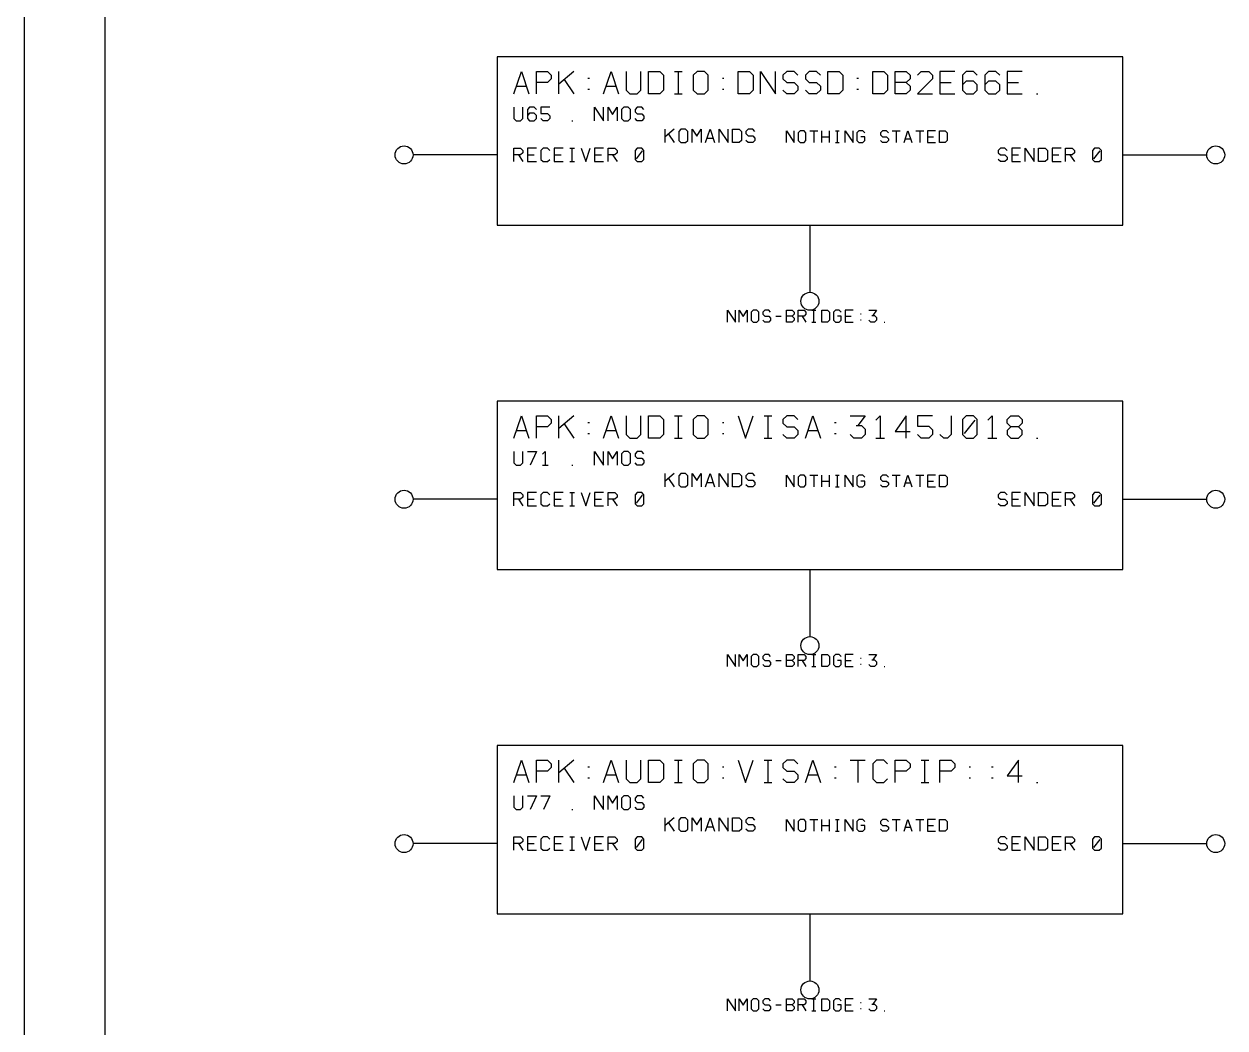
# Model space of a CAD drawing. Header units: millimetres. Extents: x 10 to 2534, y 10 to 1372.
# Drawn here: x 9.6 to 223.8, y 603.2 to 782.2 of the extents above; entities that cross this region are included whole.
import ezdxf

# ---------------------------------------------------------------- set-up
doc = ezdxf.new("R2010")
doc.units = ezdxf.units.MM
for name, color, linetype, lineweight in [('DEVICE', 7, 'CONTINUOUS', 25), ('GROUP', 6, 'CONTINUOUS', 25), ('LABEL', 8, 'CONTINUOUS', 25), ('PANE', 250, 'CONTINUOUS', 25), ('POINT', 4, 'CONTINUOUS', 25), ('PORT_BUS', 5, 'CONTINUOUS', 25), ('PORT_IN', 3, 'CONTINUOUS', 25), ('PORT_OUT', 30, 'CONTINUOUS', 25), ('SHEET', 7, 'CONTINUOUS', 25)]:
    doc.layers.add(name, color=color, linetype=linetype, lineweight=lineweight)

msp = doc.modelspace()

# ---------------------------------------------------------------- linework, layer by layer
at = {"layer": 'DEVICE'}
for points in [[(94, 746.4), (205.6, 746.4), (205.6, 776.4), (94, 776.4)], [(94, 685), (205.6, 685), (205.6, 715), (94, 715)], [(94, 623.6), (205.6, 623.6), (205.6, 653.6), (94, 653.6)]]:
    msp.add_lwpolyline(points, close=True, dxfattribs=at)
at = {"layer": 'GROUP'}
msp.add_lwpolyline([(24, 223.4), (1535.9, 223.4), (1535.9, 1327.2), (24, 1327.2)], close=True, dxfattribs=at)
at = {"layer": 'LABEL'}
for points in [[(97, 769.8), (98.333333, 773.8), (99.666667, 769.8)], [(101, 769.8), (101, 773.8), (103, 773.8), (103.666667, 773.133333), (103.666667, 772.466667), (103, 771.8), (101, 771.8)], [(105, 769.8), (105, 773.8)], [(107.666667, 773.8), (105, 771.533333)], [(113, 769.8), (114.333333, 773.8), (115.666667, 769.8)], [(117, 773.8), (117, 770.466667), (117.666667, 769.8), (119, 769.8), (119.666667, 770.466667), (119.666667, 773.8)], [(121, 769.8), (121, 773.8), (123, 773.8), (123.666667, 773.133333), (123.666667, 770.466667), (123, 769.8), (121, 769.8)], [(125.666667, 773.8), (127, 773.8)], [(126.333333, 769.8), (126.333333, 773.8)], [(129.666667, 769.8), (131, 769.8), (131.666667, 770.466667), (131.666667, 773.133333), (131, 773.8), (129.666667, 773.8), (129, 773.133333), (129, 770.466667), (129.666667, 769.8)], [(137, 769.8), (137, 773.8), (139, 773.8), (139.666667, 773.133333), (139.666667, 770.466667), (139, 769.8), (137, 769.8)], [(141, 769.8), (141, 773.8), (143.666667, 769.8), (143.666667, 773.8)], [(147.666667, 773.133333), (147, 773.8), (145.666667, 773.8), (145, 773.133333), (145, 772.466667), (145.666667, 771.8), (147, 771.8), (147.666667, 771.133333), (147.666667, 770.466667), (147, 769.8), (145.666667, 769.8), (145, 770.466667)], [(151.666667, 773.133333), (151, 773.8), (149.666667, 773.8), (149, 773.133333), (149, 772.466667), (149.666667, 771.8), (151, 771.8), (151.666667, 771.133333), (151.666667, 770.466667), (151, 769.8), (149.666667, 769.8), (149, 770.466667)], [(153, 769.8), (153, 773.8), (155, 773.8), (155.666667, 773.133333), (155.666667, 770.466667), (155, 769.8), (153, 769.8)], [(161, 769.8), (161, 773.8), (163, 773.8), (163.666667, 773.133333), (163.666667, 770.466667), (163, 769.8), (161, 769.8)], [(165, 769.8), (165, 773.8), (167, 773.8), (167.666667, 773.133333), (167.666667, 772.466667), (167, 771.8), (165, 771.8)], [(169, 773.133333), (169.666667, 773.8), (171, 773.8), (171.666667, 773.133333), (171.666667, 772.466667), (169, 769.8), (171.666667, 769.8)], [(175.666667, 773.8), (173, 773.8), (173, 769.8), (175.666667, 769.8)], [(179.666667, 773.133333), (179, 773.8), (177.666667, 773.8), (177, 773.133333), (177, 770.466667), (177.666667, 769.8), (179, 769.8), (179.666667, 770.466667), (179.666667, 771.4), (179, 772.066667), (177.666667, 772.066667), (177, 771.4)], [(183.666667, 773.133333), (183, 773.8), (181.666667, 773.8), (181, 773.133333), (181, 770.466667), (181.666667, 769.8), (183, 769.8), (183.666667, 770.466667), (183.666667, 771.4), (183, 772.066667), (181.666667, 772.066667), (181, 771.4)], [(187.666667, 773.8), (185, 773.8), (185, 769.8), (187.666667, 769.8)], [(105.933333, 772.333333), (107.666667, 769.8)], [(110.2, 772.6), (110.466667, 772.6)], [(134.2, 772.6), (134.466667, 772.6)], [(158.2, 772.6), (158.466667, 772.6)], [(167, 771.8), (167.666667, 771.133333), (167.666667, 770.466667), (167, 769.8), (165, 769.8)], [(173, 771.8), (175, 771.8)], [(185, 771.8), (187, 771.8)], [(97.466667, 771.133333), (99.2, 771.133333)], [(110.2, 770.6), (110.466667, 770.6)], [(113.466667, 771.133333), (115.2, 771.133333)], [(125.666667, 769.8), (127, 769.8)], [(134.2, 770.6), (134.466667, 770.6)], [(158.2, 770.6), (158.466667, 770.6)], [(190.2, 769.8), (190.466667, 769.8)], [(97, 767.4), (97, 765.4), (97.4, 765), (98.2, 765), (98.6, 765.4), (98.6, 767.4)], [(101, 767), (100.6, 767.4), (99.8, 767.4), (99.4, 767), (99.4, 765.4), (99.8, 765), (100.6, 765), (101, 765.4), (101, 765.96), (100.6, 766.36), (99.8, 766.36), (99.4, 765.96)], [(103.4, 767.4), (101.8, 767.4), (101.8, 766.28), (103, 766.28), (103.4, 765.88), (103.4, 765.4), (103, 765), (102.2, 765), (101.8, 765.4)], [(111.4, 765), (111.4, 767.4), (113, 765), (113, 767.4)], [(113.8, 765), (113.8, 767.4), (114.6, 766.12), (115.4, 767.4), (115.4, 765)], [(116.6, 765), (117.4, 765), (117.8, 765.4), (117.8, 767), (117.4, 767.4), (116.6, 767.4), (116.2, 767), (116.2, 765.4), (116.6, 765)], [(120.2, 767), (119.8, 767.4), (119, 767.4), (118.6, 767), (118.6, 766.6), (119, 766.2), (119.8, 766.2), (120.2, 765.8), (120.2, 765.4), (119.8, 765), (119, 765), (118.6, 765.4)], [(107.32, 765), (107.48, 765)], [(97, 757.7), (97, 760.1), (98.2, 760.1), (98.6, 759.7), (98.6, 759.3), (98.2, 758.9), (97, 758.9)], [(97.8, 758.9), (98.6, 757.7)], [(101, 760.1), (99.4, 760.1), (99.4, 757.7), (101, 757.7)], [(99.4, 758.9), (100.6, 758.9)], [(103.4, 759.7), (103, 760.1), (102.2, 760.1), (101.8, 759.7), (101.8, 758.1), (102.2, 757.7), (103, 757.7), (103.4, 758.1)], [(105.8, 760.1), (104.2, 760.1), (104.2, 757.7), (105.8, 757.7)], [(104.2, 758.9), (105.4, 758.9)], [(107, 760.1), (107.8, 760.1)], [(107.4, 757.7), (107.4, 760.1)], [(109, 760.1), (109.8, 757.7), (110.6, 760.1)], [(113, 760.1), (111.4, 760.1), (111.4, 757.7), (113, 757.7)], [(111.4, 758.9), (112.6, 758.9)], [(113.8, 757.7), (113.8, 760.1), (115, 760.1), (115.4, 759.7), (115.4, 759.3), (115, 758.9), (113.8, 758.9)], [(114.6, 758.9), (115.4, 757.7)], [(119, 757.7), (119.8, 757.7), (120.2, 758.1), (120.2, 759.7), (119.8, 760.1), (119, 760.1), (118.6, 759.7), (118.6, 758.1), (119, 757.7)], [(118.84, 758.18), (119.96, 759.62)], [(185, 759.7), (184.6, 760.1), (183.8, 760.1), (183.4, 759.7), (183.4, 759.3), (183.8, 758.9), (184.6, 758.9), (185, 758.5), (185, 758.1), (184.6, 757.7), (183.8, 757.7), (183.4, 758.1)], [(187.4, 760.1), (185.8, 760.1), (185.8, 757.7), (187.4, 757.7)], [(185.8, 758.9), (187, 758.9)], [(188.2, 757.7), (188.2, 760.1), (189.8, 757.7), (189.8, 760.1)], [(190.6, 757.7), (190.6, 760.1), (191.8, 760.1), (192.2, 759.7), (192.2, 758.1), (191.8, 757.7), (190.6, 757.7)], [(194.6, 760.1), (193, 760.1), (193, 757.7), (194.6, 757.7)], [(193, 758.9), (194.2, 758.9)], [(195.4, 757.7), (195.4, 760.1), (196.6, 760.1), (197, 759.7), (197, 759.3), (196.6, 758.9), (195.4, 758.9)], [(196.2, 758.9), (197, 757.7)], [(200.6, 757.7), (201.4, 757.7), (201.8, 758.1), (201.8, 759.7), (201.4, 760.1), (200.6, 760.1), (200.2, 759.7), (200.2, 758.1), (200.6, 757.7)], [(200.44, 758.18), (201.56, 759.62)], [(107, 757.7), (107.8, 757.7)], [(135.1, 729.1), (135.1, 731.2), (136.5, 729.1), (136.5, 731.2)], [(137.2, 729.1), (137.2, 731.2), (137.9, 730.08), (138.6, 731.2), (138.6, 729.1)], [(139.65, 729.1), (140.35, 729.1), (140.7, 729.45), (140.7, 730.85), (140.35, 731.2), (139.65, 731.2), (139.3, 730.85), (139.3, 729.45), (139.65, 729.1)], [(142.8, 730.85), (142.45, 731.2), (141.75, 731.2), (141.4, 730.85), (141.4, 730.5), (141.75, 730.15), (142.45, 730.15), (142.8, 729.8), (142.8, 729.45), (142.45, 729.1), (141.75, 729.1), (141.4, 729.45)], [(145.6, 729.1), (145.6, 731.2), (146.65, 731.2), (147, 730.85), (147, 730.5), (146.65, 730.15), (145.6, 730.15)], [(147.7, 729.1), (147.7, 731.2), (148.75, 731.2), (149.1, 730.85), (149.1, 730.5), (148.75, 730.15), (147.7, 730.15)], [(150.15, 731.2), (150.85, 731.2)], [(150.5, 729.1), (150.5, 731.2)], [(151.9, 729.1), (151.9, 731.2), (152.95, 731.2), (153.3, 730.85), (153.3, 729.45), (152.95, 729.1), (151.9, 729.1)], [(155.4, 730.85), (155.05, 731.2), (154.35, 731.2), (154, 730.85), (154, 729.45), (154.35, 729.1), (155.05, 729.1), (155.4, 729.45), (155.4, 730.15), (154.7, 730.15)], [(157.5, 731.2), (156.1, 731.2), (156.1, 729.1), (157.5, 729.1)], [(160.3, 731.2), (161.7, 731.2), (161, 730.29)], [(143.71, 730.15), (144.69, 730.15)], [(146.65, 730.15), (147, 729.8), (147, 729.45), (146.65, 729.1), (145.6, 729.1)], [(148.4, 730.15), (149.1, 729.1)], [(150.15, 729.1), (150.85, 729.1)], [(156.1, 730.15), (157.15, 730.15)], [(158.83, 730.57), (158.97, 730.57)], [(158.83, 729.52), (158.97, 729.52)], [(160.86, 730.29), (161.35, 730.29), (161.7, 729.94), (161.7, 729.45), (161.35, 729.1), (160.65, 729.1), (160.3, 729.45)], [(163.03, 729.1), (163.17, 729.1)], [(97, 708.4), (98.333333, 712.4), (99.666667, 708.4)], [(101, 708.4), (101, 712.4), (103, 712.4), (103.666667, 711.733333), (103.666667, 711.066667), (103, 710.4), (101, 710.4)], [(105, 708.4), (105, 712.4)], [(107.666667, 712.4), (105, 710.133333)], [(113, 708.4), (114.333333, 712.4), (115.666667, 708.4)], [(117, 712.4), (117, 709.066667), (117.666667, 708.4), (119, 708.4), (119.666667, 709.066667), (119.666667, 712.4)], [(121, 708.4), (121, 712.4), (123, 712.4), (123.666667, 711.733333), (123.666667, 709.066667), (123, 708.4), (121, 708.4)], [(125.666667, 712.4), (127, 712.4)], [(126.333333, 708.4), (126.333333, 712.4)], [(129.666667, 708.4), (131, 708.4), (131.666667, 709.066667), (131.666667, 711.733333), (131, 712.4), (129.666667, 712.4), (129, 711.733333), (129, 709.066667), (129.666667, 708.4)], [(137, 712.4), (138.333333, 708.4), (139.666667, 712.4)], [(141.666667, 712.4), (143, 712.4)], [(142.333333, 708.4), (142.333333, 712.4)], [(147.666667, 711.733333), (147, 712.4), (145.666667, 712.4), (145, 711.733333), (145, 711.066667), (145.666667, 710.4), (147, 710.4), (147.666667, 709.733333), (147.666667, 709.066667), (147, 708.4), (145.666667, 708.4), (145, 709.066667)], [(149, 708.4), (150.333333, 712.4), (151.666667, 708.4)], [(157, 712.4), (159.666667, 712.4), (158.333333, 710.666667)], [(161.533333, 711.6), (162.333333, 712.4), (162.333333, 708.4)], [(167, 708.4), (167, 712.4), (165, 709.6), (167.666667, 709.6)], [(171.666667, 712.4), (169, 712.4), (169, 710.533333), (171, 710.533333), (171.666667, 709.866667), (171.666667, 709.066667), (171, 708.4), (169.666667, 708.4), (169, 709.066667)], [(175, 712.4), (175, 709.066667), (174.333333, 708.4), (173.666667, 708.4), (173, 709.066667)], [(177.666667, 708.4), (179, 708.4), (179.666667, 709.066667), (179.666667, 711.733333), (179, 712.4), (177.666667, 712.4), (177, 711.733333), (177, 709.066667), (177.666667, 708.4)], [(177.4, 709.2), (179.266667, 711.6)], [(181.533333, 711.6), (182.333333, 712.4), (182.333333, 708.4)], [(185.666667, 710.4), (185, 711.066667), (185, 711.733333), (185.666667, 712.4), (187, 712.4), (187.666667, 711.733333), (187.666667, 711.066667), (187, 710.4), (185.666667, 710.4), (185, 709.733333), (185, 709.066667), (185.666667, 708.4), (187, 708.4), (187.666667, 709.066667), (187.666667, 709.733333), (187, 710.4)], [(97.466667, 709.733333), (99.2, 709.733333)], [(105.933333, 710.933333), (107.666667, 708.4)], [(110.2, 711.2), (110.466667, 711.2)], [(110.2, 709.2), (110.466667, 709.2)], [(113.466667, 709.733333), (115.2, 709.733333)], [(134.2, 711.2), (134.466667, 711.2)], [(134.2, 709.2), (134.466667, 709.2)], [(149.466667, 709.733333), (151.2, 709.733333)], [(154.2, 711.2), (154.466667, 711.2)], [(154.2, 709.2), (154.466667, 709.2)], [(158.066667, 710.666667), (159, 710.666667), (159.666667, 710), (159.666667, 709.066667), (159, 708.4), (157.666667, 708.4), (157, 709.066667)], [(125.666667, 708.4), (127, 708.4)], [(141.666667, 708.4), (143, 708.4)], [(161.533333, 708.4), (163.133333, 708.4)], [(181.533333, 708.4), (183.133333, 708.4)], [(190.2, 708.4), (190.466667, 708.4)], [(97, 706), (97, 704), (97.4, 703.6), (98.2, 703.6), (98.6, 704), (98.6, 706)], [(99.4, 706), (101, 706), (99.88, 703.6)], [(102.12, 705.52), (102.6, 706), (102.6, 703.6)], [(111.4, 703.6), (111.4, 706), (113, 703.6), (113, 706)], [(113.8, 703.6), (113.8, 706), (114.6, 704.72), (115.4, 706), (115.4, 703.6)], [(116.6, 703.6), (117.4, 703.6), (117.8, 704), (117.8, 705.6), (117.4, 706), (116.6, 706), (116.2, 705.6), (116.2, 704), (116.6, 703.6)], [(120.2, 705.6), (119.8, 706), (119, 706), (118.6, 705.6), (118.6, 705.2), (119, 704.8), (119.8, 704.8), (120.2, 704.4), (120.2, 704), (119.8, 703.6), (119, 703.6), (118.6, 704)], [(102.12, 703.6), (103.08, 703.6)], [(107.32, 703.6), (107.48, 703.6)], [(97, 696.3), (97, 698.7), (98.2, 698.7), (98.6, 698.3), (98.6, 697.9), (98.2, 697.5), (97, 697.5)], [(101, 698.7), (99.4, 698.7), (99.4, 696.3), (101, 696.3)], [(103.4, 698.3), (103, 698.7), (102.2, 698.7), (101.8, 698.3), (101.8, 696.7), (102.2, 696.3), (103, 696.3), (103.4, 696.7)], [(105.8, 698.7), (104.2, 698.7), (104.2, 696.3), (105.8, 696.3)], [(107, 698.7), (107.8, 698.7)], [(107.4, 696.3), (107.4, 698.7)], [(109, 698.7), (109.8, 696.3), (110.6, 698.7)], [(113, 698.7), (111.4, 698.7), (111.4, 696.3), (113, 696.3)], [(113.8, 696.3), (113.8, 698.7), (115, 698.7), (115.4, 698.3), (115.4, 697.9), (115, 697.5), (113.8, 697.5)], [(119, 696.3), (119.8, 696.3), (120.2, 696.7), (120.2, 698.3), (119.8, 698.7), (119, 698.7), (118.6, 698.3), (118.6, 696.7), (119, 696.3)], [(185, 698.3), (184.6, 698.7), (183.8, 698.7), (183.4, 698.3), (183.4, 697.9), (183.8, 697.5), (184.6, 697.5), (185, 697.1), (185, 696.7), (184.6, 696.3), (183.8, 696.3), (183.4, 696.7)], [(187.4, 698.7), (185.8, 698.7), (185.8, 696.3), (187.4, 696.3)], [(188.2, 696.3), (188.2, 698.7), (189.8, 696.3), (189.8, 698.7)], [(190.6, 696.3), (190.6, 698.7), (191.8, 698.7), (192.2, 698.3), (192.2, 696.7), (191.8, 696.3), (190.6, 696.3)], [(194.6, 698.7), (193, 698.7), (193, 696.3), (194.6, 696.3)], [(195.4, 696.3), (195.4, 698.7), (196.6, 698.7), (197, 698.3), (197, 697.9), (196.6, 697.5), (195.4, 697.5)], [(200.6, 696.3), (201.4, 696.3), (201.8, 696.7), (201.8, 698.3), (201.4, 698.7), (200.6, 698.7), (200.2, 698.3), (200.2, 696.7), (200.6, 696.3)], [(97.8, 697.5), (98.6, 696.3)], [(99.4, 697.5), (100.6, 697.5)], [(104.2, 697.5), (105.4, 697.5)], [(111.4, 697.5), (112.6, 697.5)], [(114.6, 697.5), (115.4, 696.3)], [(118.84, 696.78), (119.96, 698.22)], [(185.8, 697.5), (187, 697.5)], [(193, 697.5), (194.2, 697.5)], [(196.2, 697.5), (197, 696.3)], [(200.44, 696.78), (201.56, 698.22)], [(107, 696.3), (107.8, 696.3)], [(135.1, 667.7), (135.1, 669.8), (136.5, 667.7), (136.5, 669.8)], [(137.2, 667.7), (137.2, 669.8), (137.9, 668.68), (138.6, 669.8), (138.6, 667.7)], [(139.65, 667.7), (140.35, 667.7), (140.7, 668.05), (140.7, 669.45), (140.35, 669.8), (139.65, 669.8), (139.3, 669.45), (139.3, 668.05), (139.65, 667.7)], [(142.8, 669.45), (142.45, 669.8), (141.75, 669.8), (141.4, 669.45), (141.4, 669.1), (141.75, 668.75), (142.45, 668.75), (142.8, 668.4), (142.8, 668.05), (142.45, 667.7), (141.75, 667.7), (141.4, 668.05)], [(143.71, 668.75), (144.69, 668.75)], [(145.6, 667.7), (145.6, 669.8), (146.65, 669.8), (147, 669.45), (147, 669.1), (146.65, 668.75), (145.6, 668.75)], [(146.65, 668.75), (147, 668.4), (147, 668.05), (146.65, 667.7), (145.6, 667.7)], [(147.7, 667.7), (147.7, 669.8), (148.75, 669.8), (149.1, 669.45), (149.1, 669.1), (148.75, 668.75), (147.7, 668.75)], [(148.4, 668.75), (149.1, 667.7)], [(150.15, 669.8), (150.85, 669.8)], [(150.5, 667.7), (150.5, 669.8)], [(151.9, 667.7), (151.9, 669.8), (152.95, 669.8), (153.3, 669.45), (153.3, 668.05), (152.95, 667.7), (151.9, 667.7)], [(155.4, 669.45), (155.05, 669.8), (154.35, 669.8), (154, 669.45), (154, 668.05), (154.35, 667.7), (155.05, 667.7), (155.4, 668.05), (155.4, 668.75), (154.7, 668.75)], [(157.5, 669.8), (156.1, 669.8), (156.1, 667.7), (157.5, 667.7)], [(156.1, 668.75), (157.15, 668.75)], [(158.83, 669.17), (158.97, 669.17)], [(160.3, 669.8), (161.7, 669.8), (161, 668.89)], [(160.86, 668.89), (161.35, 668.89), (161.7, 668.54), (161.7, 668.05), (161.35, 667.7), (160.65, 667.7), (160.3, 668.05)], [(150.15, 667.7), (150.85, 667.7)], [(158.83, 668.12), (158.97, 668.12)], [(163.03, 667.7), (163.17, 667.7)], [(97, 647), (98.333333, 651), (99.666667, 647)], [(101, 647), (101, 651), (103, 651), (103.666667, 650.333333), (103.666667, 649.666667), (103, 649), (101, 649)], [(105, 647), (105, 651)], [(107.666667, 651), (105, 648.733333)], [(105.933333, 649.533333), (107.666667, 647)], [(110.2, 649.8), (110.466667, 649.8)], [(113, 647), (114.333333, 651), (115.666667, 647)], [(117, 651), (117, 647.666667), (117.666667, 647), (119, 647), (119.666667, 647.666667), (119.666667, 651)], [(121, 647), (121, 651), (123, 651), (123.666667, 650.333333), (123.666667, 647.666667), (123, 647), (121, 647)], [(125.666667, 651), (127, 651)], [(126.333333, 647), (126.333333, 651)], [(129.666667, 647), (131, 647), (131.666667, 647.666667), (131.666667, 650.333333), (131, 651), (129.666667, 651), (129, 650.333333), (129, 647.666667), (129.666667, 647)], [(134.2, 649.8), (134.466667, 649.8)], [(137, 651), (138.333333, 647), (139.666667, 651)], [(141.666667, 651), (143, 651)], [(142.333333, 647), (142.333333, 651)], [(147.666667, 650.333333), (147, 651), (145.666667, 651), (145, 650.333333), (145, 649.666667), (145.666667, 649), (147, 649), (147.666667, 648.333333), (147.666667, 647.666667), (147, 647), (145.666667, 647), (145, 647.666667)], [(149, 647), (150.333333, 651), (151.666667, 647)], [(154.2, 649.8), (154.466667, 649.8)], [(157, 651), (159.666667, 651)], [(158.333333, 651), (158.333333, 647)], [(163.666667, 650.333333), (163, 651), (161.666667, 651), (161, 650.333333), (161, 647.666667), (161.666667, 647), (163, 647), (163.666667, 647.666667)], [(165, 647), (165, 651), (167, 651), (167.666667, 650.333333), (167.666667, 649.666667), (167, 649), (165, 649)], [(169.666667, 651), (171, 651)], [(170.333333, 647), (170.333333, 651)], [(173, 647), (173, 651), (175, 651), (175.666667, 650.333333), (175.666667, 649.666667), (175, 649), (173, 649)], [(178.2, 649.8), (178.466667, 649.8)], [(182.2, 649.8), (182.466667, 649.8)], [(187, 647), (187, 651), (185, 648.2), (187.666667, 648.2)], [(97.466667, 648.333333), (99.2, 648.333333)], [(110.2, 647.8), (110.466667, 647.8)], [(113.466667, 648.333333), (115.2, 648.333333)], [(134.2, 647.8), (134.466667, 647.8)], [(149.466667, 648.333333), (151.2, 648.333333)], [(154.2, 647.8), (154.466667, 647.8)], [(178.2, 647.8), (178.466667, 647.8)], [(182.2, 647.8), (182.466667, 647.8)], [(125.666667, 647), (127, 647)], [(141.666667, 647), (143, 647)], [(169.666667, 647), (171, 647)], [(190.2, 647), (190.466667, 647)], [(97, 644.6), (97, 642.6), (97.4, 642.2), (98.2, 642.2), (98.6, 642.6), (98.6, 644.6)], [(99.4, 644.6), (101, 644.6), (99.88, 642.2)], [(101.8, 644.6), (103.4, 644.6), (102.28, 642.2)], [(111.4, 642.2), (111.4, 644.6), (113, 642.2), (113, 644.6)], [(113.8, 642.2), (113.8, 644.6), (114.6, 643.32), (115.4, 644.6), (115.4, 642.2)], [(116.6, 642.2), (117.4, 642.2), (117.8, 642.6), (117.8, 644.2), (117.4, 644.6), (116.6, 644.6), (116.2, 644.2), (116.2, 642.6), (116.6, 642.2)], [(120.2, 644.2), (119.8, 644.6), (119, 644.6), (118.6, 644.2), (118.6, 643.8), (119, 643.4), (119.8, 643.4), (120.2, 643), (120.2, 642.6), (119.8, 642.2), (119, 642.2), (118.6, 642.6)], [(107.32, 642.2), (107.48, 642.2)], [(97, 634.9), (97, 637.3), (98.2, 637.3), (98.6, 636.9), (98.6, 636.5), (98.2, 636.1), (97, 636.1)], [(101, 637.3), (99.4, 637.3), (99.4, 634.9), (101, 634.9)], [(103.4, 636.9), (103, 637.3), (102.2, 637.3), (101.8, 636.9), (101.8, 635.3), (102.2, 634.9), (103, 634.9), (103.4, 635.3)], [(105.8, 637.3), (104.2, 637.3), (104.2, 634.9), (105.8, 634.9)], [(107, 637.3), (107.8, 637.3)], [(107.4, 634.9), (107.4, 637.3)], [(109, 637.3), (109.8, 634.9), (110.6, 637.3)], [(113, 637.3), (111.4, 637.3), (111.4, 634.9), (113, 634.9)], [(113.8, 634.9), (113.8, 637.3), (115, 637.3), (115.4, 636.9), (115.4, 636.5), (115, 636.1), (113.8, 636.1)], [(119, 634.9), (119.8, 634.9), (120.2, 635.3), (120.2, 636.9), (119.8, 637.3), (119, 637.3), (118.6, 636.9), (118.6, 635.3), (119, 634.9)], [(118.84, 635.38), (119.96, 636.82)], [(185, 636.9), (184.6, 637.3), (183.8, 637.3), (183.4, 636.9), (183.4, 636.5), (183.8, 636.1), (184.6, 636.1), (185, 635.7), (185, 635.3), (184.6, 634.9), (183.8, 634.9), (183.4, 635.3)], [(187.4, 637.3), (185.8, 637.3), (185.8, 634.9), (187.4, 634.9)], [(188.2, 634.9), (188.2, 637.3), (189.8, 634.9), (189.8, 637.3)], [(190.6, 634.9), (190.6, 637.3), (191.8, 637.3), (192.2, 636.9), (192.2, 635.3), (191.8, 634.9), (190.6, 634.9)], [(194.6, 637.3), (193, 637.3), (193, 634.9), (194.6, 634.9)], [(195.4, 634.9), (195.4, 637.3), (196.6, 637.3), (197, 636.9), (197, 636.5), (196.6, 636.1), (195.4, 636.1)], [(200.6, 634.9), (201.4, 634.9), (201.8, 635.3), (201.8, 636.9), (201.4, 637.3), (200.6, 637.3), (200.2, 636.9), (200.2, 635.3), (200.6, 634.9)], [(200.44, 635.38), (201.56, 636.82)], [(97.8, 636.1), (98.6, 634.9)], [(99.4, 636.1), (100.6, 636.1)], [(104.2, 636.1), (105.4, 636.1)], [(107, 634.9), (107.8, 634.9)], [(111.4, 636.1), (112.6, 636.1)], [(114.6, 636.1), (115.4, 634.9)], [(185.8, 636.1), (187, 636.1)], [(193, 636.1), (194.2, 636.1)], [(196.2, 636.1), (197, 634.9)], [(135.1, 606.3), (135.1, 608.4), (136.5, 606.3), (136.5, 608.4)], [(137.2, 606.3), (137.2, 608.4), (137.9, 607.28), (138.6, 608.4), (138.6, 606.3)], [(139.65, 606.3), (140.35, 606.3), (140.7, 606.65), (140.7, 608.05), (140.35, 608.4), (139.65, 608.4), (139.3, 608.05), (139.3, 606.65), (139.65, 606.3)], [(142.8, 608.05), (142.45, 608.4), (141.75, 608.4), (141.4, 608.05), (141.4, 607.7), (141.75, 607.35), (142.45, 607.35), (142.8, 607), (142.8, 606.65), (142.45, 606.3), (141.75, 606.3), (141.4, 606.65)], [(143.71, 607.35), (144.69, 607.35)], [(145.6, 606.3), (145.6, 608.4), (146.65, 608.4), (147, 608.05), (147, 607.7), (146.65, 607.35), (145.6, 607.35)], [(146.65, 607.35), (147, 607), (147, 606.65), (146.65, 606.3), (145.6, 606.3)], [(147.7, 606.3), (147.7, 608.4), (148.75, 608.4), (149.1, 608.05), (149.1, 607.7), (148.75, 607.35), (147.7, 607.35)], [(148.4, 607.35), (149.1, 606.3)], [(150.15, 608.4), (150.85, 608.4)], [(150.5, 606.3), (150.5, 608.4)], [(151.9, 606.3), (151.9, 608.4), (152.95, 608.4), (153.3, 608.05), (153.3, 606.65), (152.95, 606.3), (151.9, 606.3)], [(155.4, 608.05), (155.05, 608.4), (154.35, 608.4), (154, 608.05), (154, 606.65), (154.35, 606.3), (155.05, 606.3), (155.4, 606.65), (155.4, 607.35), (154.7, 607.35)], [(157.5, 608.4), (156.1, 608.4), (156.1, 606.3), (157.5, 606.3)], [(156.1, 607.35), (157.15, 607.35)], [(158.83, 607.77), (158.97, 607.77)], [(158.83, 606.72), (158.97, 606.72)], [(160.3, 608.4), (161.7, 608.4), (161, 607.49)], [(160.86, 607.49), (161.35, 607.49), (161.7, 607.14), (161.7, 606.65), (161.35, 606.3), (160.65, 606.3), (160.3, 606.65)], [(150.15, 606.3), (150.85, 606.3)], [(163.03, 606.3), (163.17, 606.3)]]:
    msp.add_lwpolyline(points, dxfattribs=at)
at = {"layer": 'PANE'}
for points in [[(124, 761.1), (124, 763.5)], [(125.6, 763.5), (124, 762.14)], [(126.8, 761.1), (127.6, 761.1), (128, 761.5), (128, 763.1), (127.6, 763.5), (126.8, 763.5), (126.4, 763.1), (126.4, 761.5), (126.8, 761.1)], [(128.8, 761.1), (128.8, 763.5), (129.6, 762.22), (130.4, 763.5), (130.4, 761.1)], [(131.2, 761.1), (132, 763.5), (132.8, 761.1)], [(133.6, 761.1), (133.6, 763.5), (135.2, 761.1), (135.2, 763.5)], [(136, 761.1), (136, 763.5), (137.2, 763.5), (137.6, 763.1), (137.6, 761.5), (137.2, 761.1), (136, 761.1)], [(140, 763.1), (139.6, 763.5), (138.8, 763.5), (138.4, 763.1), (138.4, 762.7), (138.8, 762.3), (139.6, 762.3), (140, 761.9), (140, 761.5), (139.6, 761.1), (138.8, 761.1), (138.4, 761.5)], [(145.6, 761.1), (145.6, 763.2), (147, 761.1), (147, 763.2)], [(148.05, 761.1), (148.75, 761.1), (149.1, 761.45), (149.1, 762.85), (148.75, 763.2), (148.05, 763.2), (147.7, 762.85), (147.7, 761.45), (148.05, 761.1)], [(149.8, 763.2), (151.2, 763.2)], [(150.5, 763.2), (150.5, 761.1)], [(151.9, 761.1), (151.9, 763.2)], [(153.3, 761.1), (153.3, 763.2)], [(154.35, 763.2), (155.05, 763.2)], [(154.7, 761.1), (154.7, 763.2)], [(156.1, 761.1), (156.1, 763.2), (157.5, 761.1), (157.5, 763.2)], [(159.6, 762.85), (159.25, 763.2), (158.55, 763.2), (158.2, 762.85), (158.2, 761.45), (158.55, 761.1), (159.25, 761.1), (159.6, 761.45), (159.6, 762.15), (158.9, 762.15)], [(163.8, 762.85), (163.45, 763.2), (162.75, 763.2), (162.4, 762.85), (162.4, 762.5), (162.75, 762.15), (163.45, 762.15), (163.8, 761.8), (163.8, 761.45), (163.45, 761.1), (162.75, 761.1), (162.4, 761.45)], [(164.5, 763.2), (165.9, 763.2)], [(165.2, 763.2), (165.2, 761.1)], [(166.6, 761.1), (167.3, 763.2), (168, 761.1)], [(168.7, 763.2), (170.1, 763.2)], [(169.4, 763.2), (169.4, 761.1)], [(172.2, 763.2), (170.8, 763.2), (170.8, 761.1), (172.2, 761.1)], [(172.9, 761.1), (172.9, 763.2), (173.95, 763.2), (174.3, 762.85), (174.3, 761.45), (173.95, 761.1), (172.9, 761.1)], [(124.56, 762.62), (125.6, 761.1)], [(131.48, 761.9), (132.52, 761.9)], [(151.9, 762.15), (153.3, 762.15)], [(154.35, 761.1), (155.05, 761.1)], [(166.845, 761.8), (167.755, 761.8)], [(170.8, 762.15), (171.85, 762.15)], [(124, 699.7), (124, 702.1)], [(125.6, 702.1), (124, 700.74)], [(124.56, 701.22), (125.6, 699.7)], [(126.8, 699.7), (127.6, 699.7), (128, 700.1), (128, 701.7), (127.6, 702.1), (126.8, 702.1), (126.4, 701.7), (126.4, 700.1), (126.8, 699.7)], [(128.8, 699.7), (128.8, 702.1), (129.6, 700.82), (130.4, 702.1), (130.4, 699.7)], [(131.2, 699.7), (132, 702.1), (132.8, 699.7)], [(133.6, 699.7), (133.6, 702.1), (135.2, 699.7), (135.2, 702.1)], [(136, 699.7), (136, 702.1), (137.2, 702.1), (137.6, 701.7), (137.6, 700.1), (137.2, 699.7), (136, 699.7)], [(140, 701.7), (139.6, 702.1), (138.8, 702.1), (138.4, 701.7), (138.4, 701.3), (138.8, 700.9), (139.6, 700.9), (140, 700.5), (140, 700.1), (139.6, 699.7), (138.8, 699.7), (138.4, 700.1)], [(145.6, 699.7), (145.6, 701.8), (147, 699.7), (147, 701.8)], [(148.05, 699.7), (148.75, 699.7), (149.1, 700.05), (149.1, 701.45), (148.75, 701.8), (148.05, 701.8), (147.7, 701.45), (147.7, 700.05), (148.05, 699.7)], [(149.8, 701.8), (151.2, 701.8)], [(150.5, 701.8), (150.5, 699.7)], [(151.9, 699.7), (151.9, 701.8)], [(151.9, 700.75), (153.3, 700.75)], [(153.3, 699.7), (153.3, 701.8)], [(154.35, 701.8), (155.05, 701.8)], [(154.7, 699.7), (154.7, 701.8)], [(156.1, 699.7), (156.1, 701.8), (157.5, 699.7), (157.5, 701.8)], [(159.6, 701.45), (159.25, 701.8), (158.55, 701.8), (158.2, 701.45), (158.2, 700.05), (158.55, 699.7), (159.25, 699.7), (159.6, 700.05), (159.6, 700.75), (158.9, 700.75)], [(163.8, 701.45), (163.45, 701.8), (162.75, 701.8), (162.4, 701.45), (162.4, 701.1), (162.75, 700.75), (163.45, 700.75), (163.8, 700.4), (163.8, 700.05), (163.45, 699.7), (162.75, 699.7), (162.4, 700.05)], [(164.5, 701.8), (165.9, 701.8)], [(165.2, 701.8), (165.2, 699.7)], [(166.6, 699.7), (167.3, 701.8), (168, 699.7)], [(168.7, 701.8), (170.1, 701.8)], [(169.4, 701.8), (169.4, 699.7)], [(172.2, 701.8), (170.8, 701.8), (170.8, 699.7), (172.2, 699.7)], [(170.8, 700.75), (171.85, 700.75)], [(172.9, 699.7), (172.9, 701.8), (173.95, 701.8), (174.3, 701.45), (174.3, 700.05), (173.95, 699.7), (172.9, 699.7)], [(131.48, 700.5), (132.52, 700.5)], [(154.35, 699.7), (155.05, 699.7)], [(166.845, 700.4), (167.755, 700.4)], [(124, 638.3), (124, 640.7)], [(125.6, 640.7), (124, 639.34)], [(126.8, 638.3), (127.6, 638.3), (128, 638.7), (128, 640.3), (127.6, 640.7), (126.8, 640.7), (126.4, 640.3), (126.4, 638.7), (126.8, 638.3)], [(128.8, 638.3), (128.8, 640.7), (129.6, 639.42), (130.4, 640.7), (130.4, 638.3)], [(131.2, 638.3), (132, 640.7), (132.8, 638.3)], [(133.6, 638.3), (133.6, 640.7), (135.2, 638.3), (135.2, 640.7)], [(136, 638.3), (136, 640.7), (137.2, 640.7), (137.6, 640.3), (137.6, 638.7), (137.2, 638.3), (136, 638.3)], [(140, 640.3), (139.6, 640.7), (138.8, 640.7), (138.4, 640.3), (138.4, 639.9), (138.8, 639.5), (139.6, 639.5), (140, 639.1), (140, 638.7), (139.6, 638.3), (138.8, 638.3), (138.4, 638.7)], [(124.56, 639.82), (125.6, 638.3)], [(131.48, 639.1), (132.52, 639.1)], [(145.6, 638.3), (145.6, 640.4), (147, 638.3), (147, 640.4)], [(148.05, 638.3), (148.75, 638.3), (149.1, 638.65), (149.1, 640.05), (148.75, 640.4), (148.05, 640.4), (147.7, 640.05), (147.7, 638.65), (148.05, 638.3)], [(149.8, 640.4), (151.2, 640.4)], [(150.5, 640.4), (150.5, 638.3)], [(151.9, 638.3), (151.9, 640.4)], [(151.9, 639.35), (153.3, 639.35)], [(153.3, 638.3), (153.3, 640.4)], [(154.35, 640.4), (155.05, 640.4)], [(154.7, 638.3), (154.7, 640.4)], [(156.1, 638.3), (156.1, 640.4), (157.5, 638.3), (157.5, 640.4)], [(159.6, 640.05), (159.25, 640.4), (158.55, 640.4), (158.2, 640.05), (158.2, 638.65), (158.55, 638.3), (159.25, 638.3), (159.6, 638.65), (159.6, 639.35), (158.9, 639.35)], [(163.8, 640.05), (163.45, 640.4), (162.75, 640.4), (162.4, 640.05), (162.4, 639.7), (162.75, 639.35), (163.45, 639.35), (163.8, 639), (163.8, 638.65), (163.45, 638.3), (162.75, 638.3), (162.4, 638.65)], [(164.5, 640.4), (165.9, 640.4)], [(165.2, 640.4), (165.2, 638.3)], [(166.6, 638.3), (167.3, 640.4), (168, 638.3)], [(166.845, 639), (167.755, 639)], [(168.7, 640.4), (170.1, 640.4)], [(169.4, 640.4), (169.4, 638.3)], [(172.2, 640.4), (170.8, 640.4), (170.8, 638.3), (172.2, 638.3)], [(170.8, 639.35), (171.85, 639.35)], [(172.9, 638.3), (172.9, 640.4), (173.95, 640.4), (174.3, 640.05), (174.3, 638.65), (173.95, 638.3), (172.9, 638.3)], [(154.35, 638.3), (155.05, 638.3)]]:
    msp.add_lwpolyline(points, dxfattribs=at)
at = {"layer": 'POINT'}
for centre in [(77.4, 758.9), (222.2, 758.9), (149.8, 732.8), (77.4, 697.5), (222.2, 697.5), (149.8, 671.4), (77.4, 636.1), (222.2, 636.1), (149.8, 610)]:
    msp.add_circle(centre, 1.6, dxfattribs=at)
at = {"layer": 'PORT_BUS'}
for p, q in [((149.8, 746.4), (149.8, 734.4)), ((149.8, 685), (149.8, 673)), ((149.8, 623.6), (149.8, 611.6))]:
    msp.add_line(p, q, dxfattribs=at)
at = {"layer": 'PORT_IN'}
for p, q in [((94, 758.9), (79, 758.9)), ((94, 697.5), (79, 697.5)), ((94, 636.1), (79, 636.1))]:
    msp.add_line(p, q, dxfattribs=at)
at = {"layer": 'PORT_OUT'}
for p, q in [((205.6, 758.9), (220.6, 758.9)), ((205.6, 697.5), (220.6, 697.5)), ((205.6, 636.1), (220.6, 636.1))]:
    msp.add_line(p, q, dxfattribs=at)
at = {"layer": 'SHEET'}
msp.add_lwpolyline([(9.6, 9.6), (2534.5, 9.6), (2534.5, 1371.6), (9.6, 1371.6)], close=True, dxfattribs=at)

doc.saveas('drawing.dxf')
